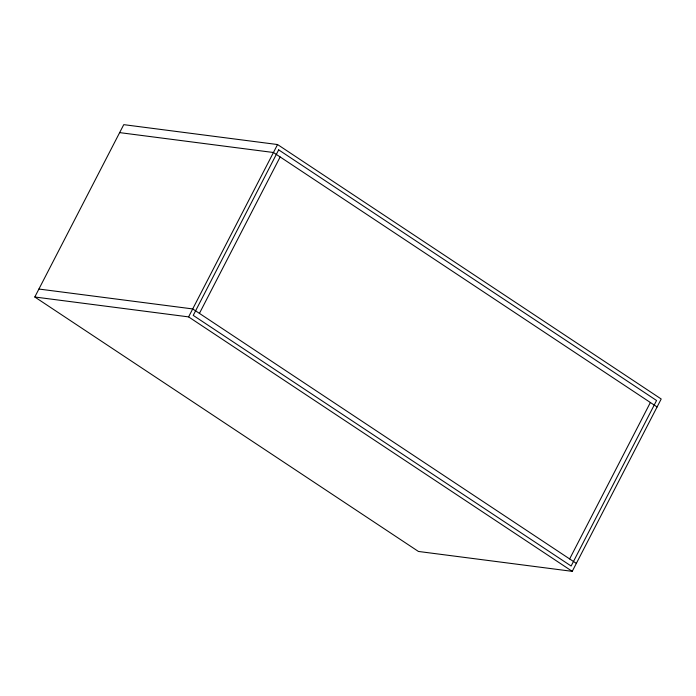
<?xml version="1.0" encoding="UTF-8"?>
<svg xmlns="http://www.w3.org/2000/svg" width="696" height="696" viewBox="0 0 696 696"><rect width="100%" height="100%" fill="white"/><g stroke="black" fill="none" stroke-linecap="round" stroke-linejoin="round"><path stroke-width="1.04" d="M34.8 297.001L123.757 124.654L277.556 144.542L661.2 398.999L572.242 571.346L418.444 551.458L34.8 297.001L188.599 316.889L572.242 571.346M188.599 316.889L277.556 144.542M199.421 313.383L280.157 156.948M569.641 558.932L650.377 402.505M119.642 132.614L273.45 152.502L657.094 406.96M38.906 289.04L192.705 308.928L576.358 563.386M278.67 149.857L193.236 315.384L571.129 566.022L656.563 400.505L278.67 149.857"/></g></svg>
